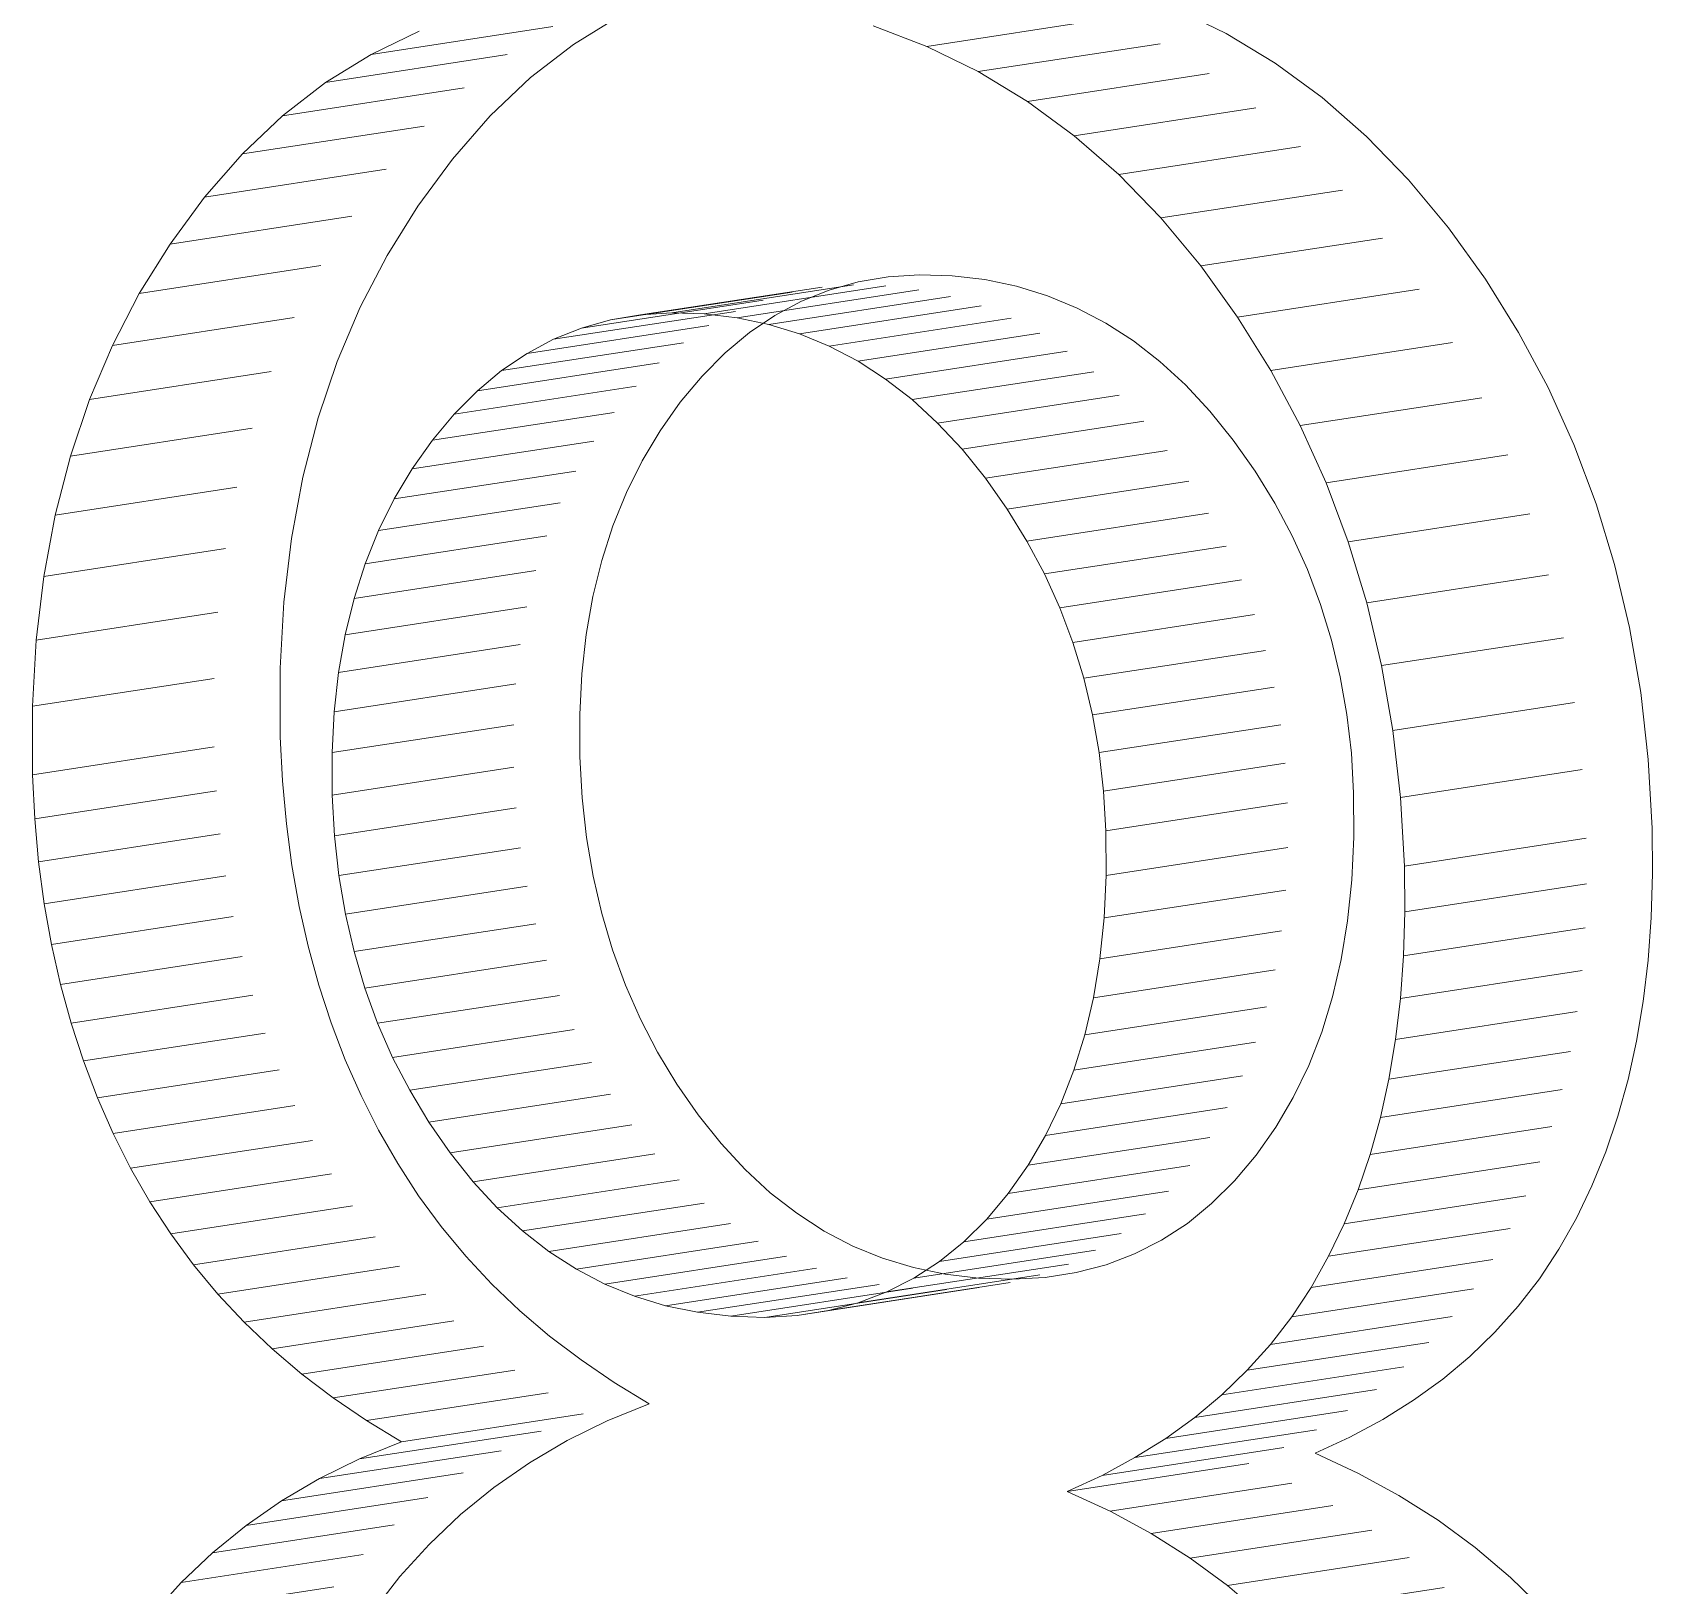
# Model space of a CAD drawing. Extents: x 23 to 417, y 3 to 294.
# Drawn here: x 339.572 to 340.454, y 153.4 to 154.244 of the extents above; entities that cross this region are included whole.
import ezdxf

# ---------------------------------------------------------------- set-up
doc = ezdxf.new("R2010")
doc.units = 0
doc.linetypes.add('DASHED', pattern=[15, 12, -3])
doc.layers.get('0').update_dxf_attribs({"lineweight": 13})

# ---------------------------------------------------------------- blocks, each defined once
blk = doc.blocks.new('BLOCK3535')
at = {"color": 7, "linetype": 'DASHED', "lineweight": 13, "ltscale": 0.006819}
for p, q in [((-25.0171, 43.8042), (-24.7475, 43.8456)), ((-24.4124, 43.8129), (-24.1428, 43.8543)), ((-24.3564, 43.7855), (-24.0868, 43.8269)), ((-25.0666, 43.7736), (-24.797, 43.815)), ((-24.303, 43.7531), (-24.0334, 43.7946)), ((-25.1133, 43.7375), (-24.8437, 43.7789)), ((-24.2521, 43.7158), (-23.9825, 43.7572)), ((-25.1571, 43.6959), (-24.8876, 43.7373)), ((-24.2037, 43.6735), (-23.9341, 43.715)), ((-25.1982, 43.6489), (-24.9286, 43.6903)), ((-24.1578, 43.6263), (-23.8883, 43.6677)), ((-25.2358, 43.5978), (-24.9662, 43.6392)), ((-24.1145, 43.5741), (-23.8449, 43.6155)), ((-25.2692, 43.544), (-24.9996, 43.5855)), ((-24.7567, 43.5153), (-24.4871, 43.5567)), ((-24.7239, 43.5208), (-24.4544, 43.5622)), ((-24.6899, 43.5231), (-24.4203, 43.5645)), ((-24.6546, 43.522), (-24.385, 43.5634)), ((-24.6189, 43.5178), (-24.3493, 43.5592)), ((-24.0744, 43.5183), (-23.8048, 43.5597)), ((-24.7882, 43.5064), (-24.5186, 43.5478)), ((-24.5843, 43.5105), (-24.3147, 43.552)), ((-24.5508, 43.5002), (-24.2812, 43.5417)), ((-25.2984, 43.4877), (-25.0288, 43.5291)), ((-24.8473, 43.4789), (-24.5778, 43.5203)), ((-24.8184, 43.4943), (-24.5488, 43.5357)), ((-24.5185, 43.4869), (-24.2489, 43.5283)), ((-24.4873, 43.4705), (-24.2177, 43.512)), ((-24.875, 43.4602), (-24.6054, 43.5016)), ((-24.4573, 43.4511), (-24.1877, 43.4925)), ((-24.0383, 43.4604), (-23.7688, 43.5018)), ((-25.3234, 43.4288), (-25.0538, 43.4702)), ((-24.9014, 43.4382), (-24.6318, 43.4796)), ((-24.4284, 43.4287), (-24.1588, 43.4701)), ((-24.9265, 43.4129), (-24.6569, 43.4543)), ((-24.4007, 43.4032), (-24.1311, 43.4446)), ((-24.0062, 43.4004), (-23.7366, 43.4418)), ((-24.9503, 43.3844), (-24.6808, 43.4258)), ((-24.374, 43.3747), (-24.1045, 43.4161)), ((-25.3442, 43.3673), (-25.0746, 43.4087)), ((-24.9723, 43.3533), (-24.7027, 43.3947)), ((-24.3486, 43.3431), (-24.079, 43.3845)), ((-23.9781, 43.3383), (-23.7085, 43.3797)), ((-24.9918, 43.3206), (-24.7222, 43.362)), ((-25.3608, 43.3031), (-25.0912, 43.3445)), ((-24.3249, 43.3095), (-24.0553, 43.3509)), ((-25.0089, 43.2862), (-24.7393, 43.3276)), ((-24.3035, 43.2748), (-24.0339, 43.3162)), ((-23.9539, 43.2741), (-23.6844, 43.3155)), ((-25.0235, 43.2501), (-24.7539, 43.2915)), ((-25.3732, 43.2364), (-25.1036, 43.2778)), ((-24.2845, 43.2391), (-24.0149, 43.2805)), ((-25.0356, 43.2124), (-24.766, 43.2538)), ((-24.2679, 43.2023), (-23.9983, 43.2438)), ((-23.9338, 43.2077), (-23.6642, 43.2492)), ((-25.3814, 43.167), (-25.1119, 43.2084)), ((-25.0453, 43.173), (-24.7757, 43.2144)), ((-24.2536, 43.1645), (-23.984, 43.2059)), ((-25.0525, 43.1319), (-24.7829, 43.1733)), ((-23.9176, 43.1393), (-23.648, 43.1807)), ((-24.2417, 43.1256), (-23.9721, 43.167)), ((-25.3855, 43.0951), (-25.1159, 43.1365)), ((-25.0572, 43.0891), (-24.7877, 43.1305)), ((-24.2321, 43.0857), (-23.9626, 43.1271)), ((-23.9054, 43.0687), (-23.6358, 43.1101)), ((-25.0595, 43.0447), (-24.79, 43.0861)), ((-24.2249, 43.0447), (-23.9554, 43.0861)), ((-25.3853, 43.0205), (-25.1158, 43.0619)), ((-25.0594, 42.9986), (-24.7898, 43.04)), ((-24.2201, 43.0027), (-23.9505, 43.0441)), ((-23.8972, 42.996), (-23.6276, 43.0374)), ((-25.383, 42.9727), (-25.1134, 43.0141)), ((-25.0569, 42.9541), (-24.7873, 42.9956)), ((-24.2176, 42.9596), (-23.9481, 43.001)), ((-25.3788, 42.926), (-25.1092, 42.9674)), ((-23.8929, 42.9212), (-23.6234, 42.9626)), ((-25.0521, 42.9109), (-24.7825, 42.9523)), ((-24.2174, 42.9112), (-23.9478, 42.9526)), ((-25.3727, 42.8804), (-25.1031, 42.9218)), ((-25.045, 42.8689), (-24.7754, 42.9104)), ((-24.2196, 42.8649), (-23.95, 42.9063)), ((-23.8924, 42.8717), (-23.6228, 42.9131)), ((-25.3648, 42.8359), (-25.0952, 42.8774)), ((-25.0356, 42.8282), (-24.766, 42.8696)), ((-24.2241, 42.8205), (-23.9546, 42.8619)), ((-23.8939, 42.8238), (-23.6243, 42.8652)), ((-25.3551, 42.7926), (-25.0855, 42.834)), ((-25.0239, 42.7886), (-24.7543, 42.8301)), ((-24.2311, 42.7781), (-23.9615, 42.8195)), ((-23.8972, 42.7774), (-23.6276, 42.8188)), ((-25.3435, 42.7504), (-25.0739, 42.7918)), ((-25.0099, 42.7503), (-24.7403, 42.7917)), ((-24.2405, 42.7377), (-23.971, 42.7791)), ((-23.9026, 42.7326), (-23.633, 42.7741)), ((-25.33, 42.7093), (-25.0605, 42.7507)), ((-24.9936, 42.7132), (-24.724, 42.7547)), ((-24.2524, 42.6993), (-23.9828, 42.7407)), ((-23.9098, 42.6894), (-23.6402, 42.7308)), ((-25.3147, 42.6693), (-25.0452, 42.7107)), ((-24.975, 42.6774), (-24.7054, 42.7188)), ((-24.2666, 42.6628), (-23.997, 42.7042)), ((-24.9541, 42.6427), (-24.6845, 42.6841)), ((-23.919, 42.6478), (-23.6495, 42.6892)), ((-25.2976, 42.6304), (-25.028, 42.6718)), ((-24.2832, 42.6283), (-24.0137, 42.6697)), ((-24.9309, 42.6093), (-24.6613, 42.6507)), ((-23.9302, 42.6077), (-23.6606, 42.6491)), ((-25.2786, 42.5926), (-25.009, 42.634)), ((-24.3023, 42.5958), (-24.0327, 42.6372)), ((-24.9059, 42.578), (-24.6363, 42.6194)), ((-24.3238, 42.5653), (-24.0542, 42.6067)), ((-23.9433, 42.5691), (-23.6737, 42.6105)), ((-25.2577, 42.5562), (-24.9881, 42.5976)), ((-24.8797, 42.5497), (-24.6101, 42.5911)), ((-24.3472, 42.5374), (-24.0776, 42.5788)), ((-23.9583, 42.5322), (-23.6888, 42.5736)), ((-25.2349, 42.5212), (-24.9654, 42.5626)), ((-24.8523, 42.5244), (-24.5827, 42.5658)), ((-24.3722, 42.5127), (-24.1026, 42.5541)), ((-24.8236, 42.5021), (-24.554, 42.5436)), ((-23.9753, 42.4968), (-23.7058, 42.5382)), ((-25.2103, 42.4877), (-24.9407, 42.5291)), ((-24.7937, 42.4829), (-24.5242, 42.5243)), ((-24.3986, 42.4912), (-24.129, 42.5326)), ((-24.7626, 42.4666), (-24.493, 42.508)), ((-24.456, 42.458), (-24.1864, 42.4994)), ((-24.4266, 42.473), (-24.157, 42.5144)), ((-23.9943, 42.463), (-23.7248, 42.5045)), ((-25.1837, 42.4557), (-24.9141, 42.4971)), ((-24.7303, 42.4534), (-24.4607, 42.4948)), ((-24.6967, 42.4431), (-24.4271, 42.4845)), ((-24.487, 42.4463), (-24.2174, 42.4877)), ((-25.1552, 42.4252), (-24.8856, 42.4666)), ((-24.6619, 42.4359), (-24.3923, 42.4773)), ((-24.6258, 42.4316), (-24.3562, 42.4731)), ((-24.5888, 42.4304), (-24.3193, 42.4719)), ((-24.5534, 42.4325), (-24.2838, 42.4739)), ((-24.5194, 42.4378), (-24.2499, 42.4792)), ((-24.0155, 42.4311), (-23.7459, 42.4725)), ((-25.1248, 42.3962), (-24.8552, 42.4376)), ((-24.0387, 42.401), (-23.7691, 42.4425)), ((-25.0924, 42.3687), (-24.8229, 42.4101)), ((-24.0639, 42.3728), (-23.7944, 42.4142)), ((-25.0582, 42.3427), (-24.7886, 42.3841)), ((-24.0913, 42.3463), (-23.8218, 42.3877)), ((-25.0221, 42.3181), (-24.7525, 42.3595)), ((-24.1208, 42.3216), (-23.8512, 42.3631)), ((-24.1524, 42.2988), (-23.8828, 42.3402)), ((-24.984, 42.2951), (-24.7145, 42.3365)), ((-25.0298, 42.2764), (-24.7602, 42.3178)), ((-24.1861, 42.2778), (-23.9165, 42.3192)), ((-25.0733, 42.255), (-24.8037, 42.2964)), ((-24.2218, 42.2585), (-23.9522, 42.3)), ((-25.1144, 42.2308), (-24.8448, 42.2722)), ((-24.2597, 42.2411), (-23.9901, 42.2826)), ((-24.213, 42.2196), (-23.9434, 42.2611)), ((-25.1531, 42.2039), (-24.8835, 42.2454)), ((-24.1684, 42.1954), (-23.8988, 42.2368)), ((-25.1895, 42.1743), (-24.9199, 42.2158)), ((-24.1259, 42.1684), (-23.8563, 42.2098)), ((-25.2235, 42.142), (-24.954, 42.1834)), ((-24.0854, 42.1386), (-23.8159, 42.1801)), ((-25.2552, 42.1069), (-24.9857, 42.1484)), ((-24.0471, 42.1061), (-23.7775, 42.1475))]:
    blk.add_line(p, q, dxfattribs=at)
at = {"color": 7, "linetype": 'DASHED', "lineweight": 13, "ltscale": 0.001455}
for p, q in [((-24.7475, 43.8456), (-24.797, 43.815)), ((-25.0171, 43.8042), (-25.0666, 43.7736))]:
    blk.add_line(p, q, dxfattribs=at)
at = {"color": 7, "linetype": 'DASHED', "lineweight": 13, "ltscale": 0.001557}
for p, q in [((-24.0868, 43.8269), (-24.1428, 43.8543)), ((-24.3564, 43.7855), (-24.4124, 43.8129))]:
    blk.add_line(p, q, dxfattribs=at)
at = {"color": 7, "linetype": 'DASHED', "lineweight": 13, "ltscale": 0.00145}
blk.add_line((-24.9648, 43.8293), (-25.0171, 43.8042), dxfattribs=at)
at = {"color": 7, "linetype": 'DASHED', "lineweight": 13, "ltscale": 0.001566}
blk.add_line((-24.4124, 43.8129), (-24.4708, 43.8353), dxfattribs=at)
at = {"color": 7, "linetype": 'DASHED', "lineweight": 13, "ltscale": 0.001562}
for p, q in [((-24.0334, 43.7946), (-24.0868, 43.8269)), ((-24.303, 43.7531), (-24.3564, 43.7855)), ((-24.8876, 43.7373), (-24.9286, 43.6903)), ((-25.1571, 43.6959), (-25.1982, 43.6489))]:
    blk.add_line(p, q, dxfattribs=at)
at = {"color": 7, "linetype": 'DASHED', "lineweight": 13, "ltscale": 0.001475}
for p, q in [((-24.797, 43.815), (-24.8437, 43.7789)), ((-25.0666, 43.7736), (-25.1133, 43.7375))]:
    blk.add_line(p, q, dxfattribs=at)
at = {"color": 7, "linetype": 'DASHED', "lineweight": 13, "ltscale": 0.001578}
for p, q in [((-23.9825, 43.7572), (-24.0334, 43.7946)), ((-24.2521, 43.7158), (-24.303, 43.7531))]:
    blk.add_line(p, q, dxfattribs=at)
at = {"color": 7, "linetype": 'DASHED', "lineweight": 13, "ltscale": 0.001511}
for p, q in [((-24.8437, 43.7789), (-24.8876, 43.7373)), ((-25.1133, 43.7375), (-25.1571, 43.6959))]:
    blk.add_line(p, q, dxfattribs=at)
at = {"color": 7, "linetype": 'DASHED', "lineweight": 13, "ltscale": 0.001606}
for p, q in [((-23.9341, 43.715), (-23.9825, 43.7572)), ((-24.2037, 43.6735), (-24.2521, 43.7158))]:
    blk.add_line(p, q, dxfattribs=at)
at = {"color": 7, "linetype": 'DASHED', "lineweight": 13, "ltscale": 0.001646}
for p, q in [((-23.8883, 43.6677), (-23.9341, 43.715)), ((-24.1578, 43.6263), (-24.2037, 43.6735))]:
    blk.add_line(p, q, dxfattribs=at)
at = {"color": 7, "linetype": 'DASHED', "lineweight": 13, "ltscale": 0.001586}
for p, q in [((-24.9286, 43.6903), (-24.9662, 43.6392)), ((-25.1982, 43.6489), (-25.2358, 43.5978)), ((-24.9996, 43.5855), (-25.0288, 43.5291)), ((-25.2692, 43.544), (-25.2984, 43.4877))]:
    blk.add_line(p, q, dxfattribs=at)
at = {"color": 7, "linetype": 'DASHED', "lineweight": 13, "ltscale": 0.001697}
for p, q in [((-23.8449, 43.6155), (-23.8883, 43.6677)), ((-24.1145, 43.5741), (-24.1578, 43.6263)), ((-25.0912, 43.3445), (-25.1036, 43.2778)), ((-25.3608, 43.3031), (-25.3732, 43.2364))]:
    blk.add_line(p, q, dxfattribs=at)
at = {"color": 7, "linetype": 'DASHED', "lineweight": 13, "ltscale": 0.001581}
for p, q in [((-24.9662, 43.6392), (-24.9996, 43.5855)), ((-25.2358, 43.5978), (-25.2692, 43.544))]:
    blk.add_line(p, q, dxfattribs=at)
at = {"color": 7, "linetype": 'DASHED', "lineweight": 13, "ltscale": 0.001717}
for p, q in [((-23.8048, 43.5597), (-23.8449, 43.6155)), ((-24.0744, 43.5183), (-24.1145, 43.5741))]:
    blk.add_line(p, q, dxfattribs=at)
at = {"color": 7, "linetype": 'DASHED', "lineweight": 13, "ltscale": 0.000817585}
for p, q in [((-24.5186, 43.5478), (-24.4871, 43.5567)), ((-24.7882, 43.5064), (-24.7567, 43.5153))]:
    blk.add_line(p, q, dxfattribs=at)
at = {"color": 7, "linetype": 'DASHED', "lineweight": 13, "ltscale": 0.000830802}
for p, q in [((-24.4871, 43.5567), (-24.4544, 43.5622)), ((-24.7567, 43.5153), (-24.7239, 43.5208))]:
    blk.add_line(p, q, dxfattribs=at)
at = {"color": 7, "linetype": 'DASHED', "lineweight": 13, "ltscale": 0.000852686}
for p, q in [((-24.4544, 43.5622), (-24.4203, 43.5645)), ((-24.7239, 43.5208), (-24.6899, 43.5231))]:
    blk.add_line(p, q, dxfattribs=at)
at = {"color": 7, "linetype": 'DASHED', "lineweight": 13, "ltscale": 0.000883425}
for p, q in [((-24.4203, 43.5645), (-24.385, 43.5634)), ((-24.6899, 43.5231), (-24.6546, 43.522))]:
    blk.add_line(p, q, dxfattribs=at)
at = {"color": 7, "linetype": 'DASHED', "lineweight": 13, "ltscale": 0.000899469}
for p, q in [((-24.385, 43.5634), (-24.3493, 43.5592)), ((-24.6546, 43.522), (-24.6189, 43.5178))]:
    blk.add_line(p, q, dxfattribs=at)
at = {"color": 7, "linetype": 'DASHED', "lineweight": 13, "ltscale": 0.000883733}
for p, q in [((-24.3493, 43.5592), (-24.3147, 43.552)), ((-24.6189, 43.5178), (-24.5843, 43.5105))]:
    blk.add_line(p, q, dxfattribs=at)
at = {"color": 7, "linetype": 'DASHED', "lineweight": 13, "ltscale": 0.001705}
for p, q in [((-23.7688, 43.5018), (-23.8048, 43.5597)), ((-24.0383, 43.4604), (-24.0744, 43.5183)), ((-23.7085, 43.3797), (-23.7366, 43.4418)), ((-23.9781, 43.3383), (-24.0062, 43.4004))]:
    blk.add_line(p, q, dxfattribs=at)
at = {"color": 7, "linetype": 'DASHED', "lineweight": 13, "ltscale": 0.000813825}
for p, q in [((-24.5488, 43.5357), (-24.5186, 43.5478)), ((-24.8184, 43.4943), (-24.7882, 43.5064))]:
    blk.add_line(p, q, dxfattribs=at)
at = {"color": 7, "linetype": 'DASHED', "lineweight": 13, "ltscale": 0.000875273}
for p, q in [((-24.3147, 43.552), (-24.2812, 43.5417)), ((-24.5843, 43.5105), (-24.5508, 43.5002))]:
    blk.add_line(p, q, dxfattribs=at)
at = {"color": 7, "linetype": 'DASHED', "lineweight": 13, "ltscale": 0.000873603}
for p, q in [((-24.2812, 43.5417), (-24.2489, 43.5283)), ((-24.5508, 43.5002), (-24.5185, 43.4869))]:
    blk.add_line(p, q, dxfattribs=at)
at = {"color": 7, "linetype": 'DASHED', "lineweight": 13, "ltscale": 0.0016}
for p, q in [((-25.0288, 43.5291), (-25.0538, 43.4702)), ((-25.2984, 43.4877), (-25.3234, 43.4288))]:
    blk.add_line(p, q, dxfattribs=at)
at = {"color": 7, "linetype": 'DASHED', "lineweight": 13, "ltscale": 0.000834873}
for p, q in [((-24.6054, 43.5016), (-24.5778, 43.5203)), ((-24.875, 43.4602), (-24.8473, 43.4789))]:
    blk.add_line(p, q, dxfattribs=at)
at = {"color": 7, "linetype": 'DASHED', "lineweight": 13, "ltscale": 0.0008196}
for p, q in [((-24.5778, 43.5203), (-24.5488, 43.5357)), ((-24.8473, 43.4789), (-24.8184, 43.4943))]:
    blk.add_line(p, q, dxfattribs=at)
at = {"color": 7, "linetype": 'DASHED', "lineweight": 13, "ltscale": 0.00088045}
for p, q in [((-24.2489, 43.5283), (-24.2177, 43.512)), ((-24.5185, 43.4869), (-24.4873, 43.4705))]:
    blk.add_line(p, q, dxfattribs=at)
at = {"color": 7, "linetype": 'DASHED', "lineweight": 13, "ltscale": 0.000893765}
for p, q in [((-24.2177, 43.512), (-24.1877, 43.4925)), ((-24.4873, 43.4705), (-24.4573, 43.4511))]:
    blk.add_line(p, q, dxfattribs=at)
at = {"color": 7, "linetype": 'DASHED', "lineweight": 13, "ltscale": 0.000858501}
for p, q in [((-24.6318, 43.4796), (-24.6054, 43.5016)), ((-24.9014, 43.4382), (-24.875, 43.4602))]:
    blk.add_line(p, q, dxfattribs=at)
at = {"color": 7, "linetype": 'DASHED', "lineweight": 13, "ltscale": 0.000914841}
for p, q in [((-24.1877, 43.4925), (-24.1588, 43.4701)), ((-24.4573, 43.4511), (-24.4284, 43.4287))]:
    blk.add_line(p, q, dxfattribs=at)
at = {"color": 7, "linetype": 'DASHED', "lineweight": 13, "ltscale": 0.001701}
for p, q in [((-23.7366, 43.4418), (-23.7688, 43.5018)), ((-24.0062, 43.4004), (-24.0383, 43.4604))]:
    blk.add_line(p, q, dxfattribs=at)
at = {"color": 7, "linetype": 'DASHED', "lineweight": 13, "ltscale": 0.001624}
for p, q in [((-25.0538, 43.4702), (-25.0746, 43.4087)), ((-25.3234, 43.4288), (-25.3442, 43.3673))]:
    blk.add_line(p, q, dxfattribs=at)
at = {"color": 7, "linetype": 'DASHED', "lineweight": 13, "ltscale": 0.000890806}
for p, q in [((-24.6569, 43.4543), (-24.6318, 43.4796)), ((-24.9265, 43.4129), (-24.9014, 43.4382))]:
    blk.add_line(p, q, dxfattribs=at)
at = {"color": 7, "linetype": 'DASHED', "lineweight": 13, "ltscale": 0.000941761}
for p, q in [((-24.1588, 43.4701), (-24.1311, 43.4446)), ((-24.4284, 43.4287), (-24.4007, 43.4032))]:
    blk.add_line(p, q, dxfattribs=at)
at = {"color": 7, "linetype": 'DASHED', "lineweight": 13, "ltscale": 0.000930061}
for p, q in [((-24.6808, 43.4258), (-24.6569, 43.4543)), ((-24.9503, 43.3844), (-24.9265, 43.4129))]:
    blk.add_line(p, q, dxfattribs=at)
at = {"color": 7, "linetype": 'DASHED', "lineweight": 13, "ltscale": 0.000975366}
for p, q in [((-24.1311, 43.4446), (-24.1045, 43.4161)), ((-24.4007, 43.4032), (-24.374, 43.3747))]:
    blk.add_line(p, q, dxfattribs=at)
at = {"color": 7, "linetype": 'DASHED', "lineweight": 13, "ltscale": 0.000950884}
for p, q in [((-24.7027, 43.3947), (-24.6808, 43.4258)), ((-24.9723, 43.3533), (-24.9503, 43.3844))]:
    blk.add_line(p, q, dxfattribs=at)
at = {"color": 7, "linetype": 'DASHED', "lineweight": 13, "ltscale": 0.001014}
for p, q in [((-24.1045, 43.4161), (-24.079, 43.3845)), ((-24.374, 43.3747), (-24.3486, 43.3431))]:
    blk.add_line(p, q, dxfattribs=at)
at = {"color": 7, "linetype": 'DASHED', "lineweight": 13, "ltscale": 0.001656}
for p, q in [((-25.0746, 43.4087), (-25.0912, 43.3445)), ((-25.3442, 43.3673), (-25.3608, 43.3031))]:
    blk.add_line(p, q, dxfattribs=at)
at = {"color": 7, "linetype": 'DASHED', "lineweight": 13, "ltscale": 0.000952516}
for p, q in [((-24.7222, 43.362), (-24.7027, 43.3947)), ((-24.9918, 43.3206), (-24.9723, 43.3533))]:
    blk.add_line(p, q, dxfattribs=at)
at = {"color": 7, "linetype": 'DASHED', "lineweight": 13, "ltscale": 0.001028}
for p, q in [((-24.079, 43.3845), (-24.0553, 43.3509)), ((-24.3486, 43.3431), (-24.3249, 43.3095))]:
    blk.add_line(p, q, dxfattribs=at)
at = {"color": 7, "linetype": 'DASHED', "lineweight": 13, "ltscale": 0.001715}
for p, q in [((-23.6844, 43.3155), (-23.7085, 43.3797)), ((-23.9539, 43.2741), (-23.9781, 43.3383))]:
    blk.add_line(p, q, dxfattribs=at)
at = {"color": 7, "linetype": 'DASHED', "lineweight": 13, "ltscale": 0.000959582}
for p, q in [((-24.7393, 43.3276), (-24.7222, 43.362)), ((-25.0089, 43.2862), (-24.9918, 43.3206))]:
    blk.add_line(p, q, dxfattribs=at)
at = {"color": 7, "linetype": 'DASHED', "lineweight": 13, "ltscale": 0.001018}
for p, q in [((-24.0553, 43.3509), (-24.0339, 43.3162)), ((-24.3249, 43.3095), (-24.3035, 43.2748))]:
    blk.add_line(p, q, dxfattribs=at)
at = {"color": 7, "linetype": 'DASHED', "lineweight": 13, "ltscale": 0.000972815}
for p, q in [((-24.7539, 43.2915), (-24.7393, 43.3276)), ((-25.0235, 43.2501), (-25.0089, 43.2862))]:
    blk.add_line(p, q, dxfattribs=at)
at = {"color": 7, "linetype": 'DASHED', "lineweight": 13, "ltscale": 0.001011}
for p, q in [((-24.0339, 43.3162), (-24.0149, 43.2805)), ((-24.3035, 43.2748), (-24.2845, 43.2391)), ((-23.9983, 43.2438), (-23.984, 43.2059)), ((-24.2679, 43.2023), (-24.2536, 43.1645)), ((-24.6845, 42.6841), (-24.7054, 42.7188)), ((-24.9541, 42.6427), (-24.975, 42.6774))]:
    blk.add_line(p, q, dxfattribs=at)
at = {"color": 7, "linetype": 'DASHED', "lineweight": 13, "ltscale": 0.001734}
for p, q in [((-23.6642, 43.2492), (-23.6844, 43.3155)), ((-23.9338, 43.2077), (-23.9539, 43.2741))]:
    blk.add_line(p, q, dxfattribs=at)
at = {"color": 7, "linetype": 'DASHED', "lineweight": 13, "ltscale": 0.00099091}
for p, q in [((-24.766, 43.2538), (-24.7539, 43.2915)), ((-25.0356, 43.2124), (-25.0235, 43.2501))]:
    blk.add_line(p, q, dxfattribs=at)
at = {"color": 7, "linetype": 'DASHED', "lineweight": 13, "ltscale": 0.001746}
for p, q in [((-25.1036, 43.2778), (-25.1119, 43.2084)), ((-25.3732, 43.2364), (-25.3814, 43.167))]:
    blk.add_line(p, q, dxfattribs=at)
at = {"color": 7, "linetype": 'DASHED', "lineweight": 13, "ltscale": 0.001009}
for p, q in [((-24.0149, 43.2805), (-23.9983, 43.2438)), ((-24.2845, 43.2391), (-24.2679, 43.2023))]:
    blk.add_line(p, q, dxfattribs=at)
at = {"color": 7, "linetype": 'DASHED', "lineweight": 13, "ltscale": 0.001015}
for p, q in [((-24.7757, 43.2144), (-24.766, 43.2538)), ((-25.0453, 43.173), (-25.0356, 43.2124)), ((-23.9522, 42.3), (-23.9165, 42.3192)), ((-24.2218, 42.2585), (-24.1861, 42.2778))]:
    blk.add_line(p, q, dxfattribs=at)
at = {"color": 7, "linetype": 'DASHED', "lineweight": 13, "ltscale": 0.001759}
for p, q in [((-23.648, 43.1807), (-23.6642, 43.2492)), ((-23.9176, 43.1393), (-23.9338, 43.2077))]:
    blk.add_line(p, q, dxfattribs=at)
at = {"color": 7, "linetype": 'DASHED', "lineweight": 13, "ltscale": 0.001802}
for p, q in [((-25.1119, 43.2084), (-25.1159, 43.1365)), ((-25.3814, 43.167), (-25.3855, 43.0951))]:
    blk.add_line(p, q, dxfattribs=at)
at = {"color": 7, "linetype": 'DASHED', "lineweight": 13, "ltscale": 0.001043}
for p, q in [((-24.7829, 43.1733), (-24.7757, 43.2144)), ((-25.0525, 43.1319), (-25.0453, 43.173)), ((-24.9881, 42.5976), (-24.9654, 42.5626)), ((-25.2577, 42.5562), (-25.2349, 42.5212))]:
    blk.add_line(p, q, dxfattribs=at)
at = {"color": 7, "linetype": 'DASHED', "lineweight": 13, "ltscale": 0.001017}
for p, q in [((-23.984, 43.2059), (-23.9721, 43.167)), ((-24.2536, 43.1645), (-24.2417, 43.1256)), ((-24.6613, 42.6507), (-24.6845, 42.6841)), ((-24.9309, 42.6093), (-24.9541, 42.6427)), ((-23.6737, 42.6105), (-23.6606, 42.6491)), ((-23.9433, 42.5691), (-23.9302, 42.6077))]:
    blk.add_line(p, q, dxfattribs=at)
at = {"color": 7, "linetype": 'DASHED', "lineweight": 13, "ltscale": 0.001076}
for p, q in [((-24.7877, 43.1305), (-24.7829, 43.1733)), ((-25.0572, 43.0891), (-25.0525, 43.1319))]:
    blk.add_line(p, q, dxfattribs=at)
at = {"color": 7, "linetype": 'DASHED', "lineweight": 13, "ltscale": 0.001791}
for p, q in [((-23.6358, 43.1101), (-23.648, 43.1807)), ((-23.9054, 43.0687), (-23.9176, 43.1393))]:
    blk.add_line(p, q, dxfattribs=at)
at = {"color": 7, "linetype": 'DASHED', "lineweight": 13, "ltscale": 0.001027}
for p, q in [((-23.9721, 43.167), (-23.9626, 43.1271)), ((-24.2417, 43.1256), (-24.2321, 43.0857))]:
    blk.add_line(p, q, dxfattribs=at)
at = {"color": 7, "linetype": 'DASHED', "lineweight": 13, "ltscale": 0.001864}
for p, q in [((-25.1159, 43.1365), (-25.1158, 43.0619)), ((-25.3855, 43.0951), (-25.3853, 43.0205))]:
    blk.add_line(p, q, dxfattribs=at)
at = {"color": 7, "linetype": 'DASHED', "lineweight": 13, "ltscale": 0.001112}
for p, q in [((-24.79, 43.0861), (-24.7877, 43.1305)), ((-25.0595, 43.0447), (-25.0572, 43.0891)), ((-24.7525, 42.3595), (-24.7145, 42.3365)), ((-25.0221, 42.3181), (-24.984, 42.2951))]:
    blk.add_line(p, q, dxfattribs=at)
at = {"color": 7, "linetype": 'DASHED', "lineweight": 13, "ltscale": 0.00104}
for p, q in [((-23.9626, 43.1271), (-23.9554, 43.0861)), ((-24.2321, 43.0857), (-24.2249, 43.0447)), ((-24.9654, 42.5626), (-24.9407, 42.5291)), ((-25.2349, 42.5212), (-25.2103, 42.4877)), ((-24.9407, 42.5291), (-24.9141, 42.4971)), ((-25.2103, 42.4877), (-25.1837, 42.4557))]:
    blk.add_line(p, q, dxfattribs=at)
at = {"color": 7, "linetype": 'DASHED', "lineweight": 13, "ltscale": 0.001829}
for p, q in [((-23.6276, 43.0374), (-23.6358, 43.1101)), ((-23.8972, 42.996), (-23.9054, 43.0687))]:
    blk.add_line(p, q, dxfattribs=at)
at = {"color": 7, "linetype": 'DASHED', "lineweight": 13, "ltscale": 0.001153}
for p, q in [((-24.7898, 43.04), (-24.79, 43.0861)), ((-25.0594, 42.9986), (-25.0595, 43.0447))]:
    blk.add_line(p, q, dxfattribs=at)
at = {"color": 7, "linetype": 'DASHED', "lineweight": 13, "ltscale": 0.001058}
for p, q in [((-23.9554, 43.0861), (-23.9505, 43.0441)), ((-24.2249, 43.0447), (-24.2201, 43.0027))]:
    blk.add_line(p, q, dxfattribs=at)
at = {"color": 7, "linetype": 'DASHED', "lineweight": 13, "ltscale": 0.001197}
for p, q in [((-25.1158, 43.0619), (-25.1134, 43.0141)), ((-25.3853, 43.0205), (-25.383, 42.9727))]:
    blk.add_line(p, q, dxfattribs=at)
at = {"color": 7, "linetype": 'DASHED', "lineweight": 13, "ltscale": 0.001113}
for p, q in [((-24.7873, 42.9956), (-24.7898, 43.04)), ((-25.0569, 42.9541), (-25.0594, 42.9986))]:
    blk.add_line(p, q, dxfattribs=at)
at = {"color": 7, "linetype": 'DASHED', "lineweight": 13, "ltscale": 0.001079}
for p, q in [((-23.9505, 43.0441), (-23.9481, 43.001)), ((-24.2201, 43.0027), (-24.2176, 42.9596))]:
    blk.add_line(p, q, dxfattribs=at)
at = {"color": 7, "linetype": 'DASHED', "lineweight": 13, "ltscale": 0.001873}
for p, q in [((-23.6234, 42.9626), (-23.6276, 43.0374)), ((-23.8929, 42.9212), (-23.8972, 42.996))]:
    blk.add_line(p, q, dxfattribs=at)
at = {"color": 7, "linetype": 'DASHED', "lineweight": 13, "ltscale": 0.001172}
for p, q in [((-25.1134, 43.0141), (-25.1092, 42.9674)), ((-25.383, 42.9727), (-25.3788, 42.926))]:
    blk.add_line(p, q, dxfattribs=at)
at = {"color": 7, "linetype": 'DASHED', "lineweight": 13, "ltscale": 0.001087}
for p, q in [((-24.7825, 42.9523), (-24.7873, 42.9956)), ((-25.0521, 42.9109), (-25.0569, 42.9541))]:
    blk.add_line(p, q, dxfattribs=at)
at = {"color": 7, "linetype": 'DASHED', "lineweight": 13, "ltscale": 0.001208}
for p, q in [((-23.9481, 43.001), (-23.9478, 42.9526)), ((-24.2176, 42.9596), (-24.2174, 42.9112))]:
    blk.add_line(p, q, dxfattribs=at)
at = {"color": 7, "linetype": 'DASHED', "lineweight": 13, "ltscale": 0.00115}
for p, q in [((-25.1092, 42.9674), (-25.1031, 42.9218)), ((-25.3788, 42.926), (-25.3727, 42.8804))]:
    blk.add_line(p, q, dxfattribs=at)
at = {"color": 7, "linetype": 'DASHED', "lineweight": 13, "ltscale": 0.001237}
for p, q in [((-23.6228, 42.9131), (-23.6234, 42.9626)), ((-23.8924, 42.8717), (-23.8929, 42.9212))]:
    blk.add_line(p, q, dxfattribs=at)
at = {"color": 7, "linetype": 'DASHED', "lineweight": 13, "ltscale": 0.001065}
for p, q in [((-24.7754, 42.9104), (-24.7825, 42.9523)), ((-25.045, 42.8689), (-25.0521, 42.9109))]:
    blk.add_line(p, q, dxfattribs=at)
at = {"color": 7, "linetype": 'DASHED', "lineweight": 13, "ltscale": 0.00116}
for p, q in [((-23.9478, 42.9526), (-23.95, 42.9063)), ((-24.2174, 42.9112), (-24.2196, 42.8649))]:
    blk.add_line(p, q, dxfattribs=at)
at = {"color": 7, "linetype": 'DASHED', "lineweight": 13, "ltscale": 0.001129}
for p, q in [((-25.1031, 42.9218), (-25.0952, 42.8774)), ((-25.3727, 42.8804), (-25.3648, 42.8359))]:
    blk.add_line(p, q, dxfattribs=at)
at = {"color": 7, "linetype": 'DASHED', "lineweight": 13, "ltscale": 0.001046}
for p, q in [((-24.766, 42.8696), (-24.7754, 42.9104)), ((-25.0356, 42.8282), (-25.045, 42.8689))]:
    blk.add_line(p, q, dxfattribs=at)
at = {"color": 7, "linetype": 'DASHED', "lineweight": 13, "ltscale": 0.001115}
for p, q in [((-23.95, 42.9063), (-23.9546, 42.8619)), ((-24.2196, 42.8649), (-24.2241, 42.8205))]:
    blk.add_line(p, q, dxfattribs=at)
at = {"color": 7, "linetype": 'DASHED', "lineweight": 13, "ltscale": 0.001199}
for p, q in [((-23.6243, 42.8652), (-23.6228, 42.9131)), ((-23.8939, 42.8238), (-23.8924, 42.8717))]:
    blk.add_line(p, q, dxfattribs=at)
at = {"color": 7, "linetype": 'DASHED', "lineweight": 13, "ltscale": 0.001111}
for p, q in [((-25.0952, 42.8774), (-25.0855, 42.834)), ((-25.3648, 42.8359), (-25.3551, 42.7926))]:
    blk.add_line(p, q, dxfattribs=at)
at = {"color": 7, "linetype": 'DASHED', "lineweight": 13, "ltscale": 0.001031}
for p, q in [((-24.7543, 42.8301), (-24.766, 42.8696)), ((-25.0239, 42.7886), (-25.0356, 42.8282))]:
    blk.add_line(p, q, dxfattribs=at)
at = {"color": 7, "linetype": 'DASHED', "lineweight": 13, "ltscale": 0.001074}
for p, q in [((-23.9546, 42.8619), (-23.9615, 42.8195)), ((-24.2241, 42.8205), (-24.2311, 42.7781))]:
    blk.add_line(p, q, dxfattribs=at)
at = {"color": 7, "linetype": 'DASHED', "lineweight": 13, "ltscale": 0.001162}
for p, q in [((-23.6276, 42.8188), (-23.6243, 42.8652)), ((-23.8972, 42.7774), (-23.8939, 42.8238))]:
    blk.add_line(p, q, dxfattribs=at)
at = {"color": 7, "linetype": 'DASHED', "lineweight": 13, "ltscale": 0.001095}
for p, q in [((-25.0855, 42.834), (-25.0739, 42.7918)), ((-25.3551, 42.7926), (-25.3435, 42.7504))]:
    blk.add_line(p, q, dxfattribs=at)
at = {"color": 7, "linetype": 'DASHED', "lineweight": 13, "ltscale": 0.00102}
for p, q in [((-24.7403, 42.7917), (-24.7543, 42.8301)), ((-25.0099, 42.7503), (-25.0239, 42.7886))]:
    blk.add_line(p, q, dxfattribs=at)
at = {"color": 7, "linetype": 'DASHED', "lineweight": 13, "ltscale": 0.001037}
for p, q in [((-23.9615, 42.8195), (-23.971, 42.7791)), ((-24.2311, 42.7781), (-24.2405, 42.7377))]:
    blk.add_line(p, q, dxfattribs=at)
at = {"color": 7, "linetype": 'DASHED', "lineweight": 13, "ltscale": 0.001128}
for p, q in [((-23.633, 42.7741), (-23.6276, 42.8188)), ((-23.9026, 42.7326), (-23.8972, 42.7774))]:
    blk.add_line(p, q, dxfattribs=at)
at = {"color": 7, "linetype": 'DASHED', "lineweight": 13, "ltscale": 0.001081}
for p, q in [((-25.0739, 42.7918), (-25.0605, 42.7507)), ((-25.3435, 42.7504), (-25.33, 42.7093))]:
    blk.add_line(p, q, dxfattribs=at)
at = {"color": 7, "linetype": 'DASHED', "lineweight": 13, "ltscale": 0.001013}
for p, q in [((-24.724, 42.7547), (-24.7403, 42.7917)), ((-24.9936, 42.7132), (-25.0099, 42.7503))]:
    blk.add_line(p, q, dxfattribs=at)
at = {"color": 7, "linetype": 'DASHED', "lineweight": 13, "ltscale": 0.001005}
for p, q in [((-23.971, 42.7791), (-23.9828, 42.7407)), ((-24.2405, 42.7377), (-24.2524, 42.6993))]:
    blk.add_line(p, q, dxfattribs=at)
at = {"color": 7, "linetype": 'DASHED', "lineweight": 13, "ltscale": 0.001096}
for p, q in [((-23.6402, 42.7308), (-23.633, 42.7741)), ((-23.9098, 42.6894), (-23.9026, 42.7326))]:
    blk.add_line(p, q, dxfattribs=at)
at = {"color": 7, "linetype": 'DASHED', "lineweight": 13, "ltscale": 0.001071}
for p, q in [((-25.0605, 42.7507), (-25.0452, 42.7107)), ((-25.33, 42.7093), (-25.3147, 42.6693))]:
    blk.add_line(p, q, dxfattribs=at)
at = {"color": 7, "linetype": 'DASHED', "lineweight": 13, "ltscale": 0.00101}
for p, q in [((-24.7054, 42.7188), (-24.724, 42.7547)), ((-24.975, 42.6774), (-24.9936, 42.7132))]:
    blk.add_line(p, q, dxfattribs=at)
at = {"color": 7, "linetype": 'DASHED', "lineweight": 13, "ltscale": 0.000978539}
for p, q in [((-23.9828, 42.7407), (-23.997, 42.7042)), ((-24.2524, 42.6993), (-24.2666, 42.6628))]:
    blk.add_line(p, q, dxfattribs=at)
at = {"color": 7, "linetype": 'DASHED', "lineweight": 13, "ltscale": 0.001067}
for p, q in [((-23.6495, 42.6892), (-23.6402, 42.7308)), ((-23.919, 42.6478), (-23.9098, 42.6894))]:
    blk.add_line(p, q, dxfattribs=at)
at = {"color": 7, "linetype": 'DASHED', "lineweight": 13, "ltscale": 0.001062}
for p, q in [((-25.0452, 42.7107), (-25.028, 42.6718)), ((-25.3147, 42.6693), (-25.2976, 42.6304))]:
    blk.add_line(p, q, dxfattribs=at)
at = {"color": 7, "linetype": 'DASHED', "lineweight": 13, "ltscale": 0.000957252}
for p, q in [((-23.997, 42.7042), (-24.0137, 42.6697)), ((-24.2666, 42.6628), (-24.2832, 42.6283))]:
    blk.add_line(p, q, dxfattribs=at)
at = {"color": 7, "linetype": 'DASHED', "lineweight": 13, "ltscale": 0.001041}
for p, q in [((-23.6606, 42.6491), (-23.6495, 42.6892)), ((-23.9302, 42.6077), (-23.919, 42.6478))]:
    blk.add_line(p, q, dxfattribs=at)
at = {"color": 7, "linetype": 'DASHED', "lineweight": 13, "ltscale": 0.001057}
for p, q in [((-25.028, 42.6718), (-25.009, 42.634)), ((-25.2976, 42.6304), (-25.2786, 42.5926))]:
    blk.add_line(p, q, dxfattribs=at)
at = {"color": 7, "linetype": 'DASHED', "lineweight": 13, "ltscale": 0.000942208}
for p, q in [((-24.0137, 42.6697), (-24.0327, 42.6372)), ((-24.2832, 42.6283), (-24.3023, 42.5958))]:
    blk.add_line(p, q, dxfattribs=at)
at = {"color": 7, "linetype": 'DASHED', "lineweight": 13, "ltscale": 0.001001}
for p, q in [((-24.6363, 42.6194), (-24.6613, 42.6507)), ((-24.9059, 42.578), (-24.9309, 42.6093))]:
    blk.add_line(p, q, dxfattribs=at)
at = {"color": 7, "linetype": 'DASHED', "lineweight": 13, "ltscale": 0.00105}
for p, q in [((-25.009, 42.634), (-24.9881, 42.5976)), ((-25.2786, 42.5926), (-25.2577, 42.5562))]:
    blk.add_line(p, q, dxfattribs=at)
at = {"color": 7, "linetype": 'DASHED', "lineweight": 13, "ltscale": 0.000933153}
for p, q in [((-24.0327, 42.6372), (-24.0542, 42.6067)), ((-24.3023, 42.5958), (-24.3238, 42.5653))]:
    blk.add_line(p, q, dxfattribs=at)
at = {"color": 7, "linetype": 'DASHED', "lineweight": 13, "ltscale": 0.000964202}
for p, q in [((-24.6101, 42.5911), (-24.6363, 42.6194)), ((-24.8797, 42.5497), (-24.9059, 42.578))]:
    blk.add_line(p, q, dxfattribs=at)
at = {"color": 7, "linetype": 'DASHED', "lineweight": 13, "ltscale": 0.000911367}
for p, q in [((-24.0542, 42.6067), (-24.0776, 42.5788)), ((-24.3238, 42.5653), (-24.3472, 42.5374))]:
    blk.add_line(p, q, dxfattribs=at)
at = {"color": 7, "linetype": 'DASHED', "lineweight": 13, "ltscale": 0.00099804}
for p, q in [((-23.6888, 42.5736), (-23.6737, 42.6105)), ((-23.9583, 42.5322), (-23.9433, 42.5691))]:
    blk.add_line(p, q, dxfattribs=at)
at = {"color": 7, "linetype": 'DASHED', "lineweight": 13, "ltscale": 0.00093259}
for p, q in [((-24.5827, 42.5658), (-24.6101, 42.5911)), ((-24.8523, 42.5244), (-24.8797, 42.5497))]:
    blk.add_line(p, q, dxfattribs=at)
at = {"color": 7, "linetype": 'DASHED', "lineweight": 13, "ltscale": 0.000877463}
for p, q in [((-24.0776, 42.5788), (-24.1026, 42.5541)), ((-24.3472, 42.5374), (-24.3722, 42.5127))]:
    blk.add_line(p, q, dxfattribs=at)
at = {"color": 7, "linetype": 'DASHED', "lineweight": 13, "ltscale": 0.000981693}
for p, q in [((-23.7058, 42.5382), (-23.6888, 42.5736)), ((-23.9753, 42.4968), (-23.9583, 42.5322))]:
    blk.add_line(p, q, dxfattribs=at)
at = {"color": 7, "linetype": 'DASHED', "lineweight": 13, "ltscale": 0.000907735}
for p, q in [((-24.554, 42.5436), (-24.5827, 42.5658)), ((-24.8236, 42.5021), (-24.8523, 42.5244))]:
    blk.add_line(p, q, dxfattribs=at)
at = {"color": 7, "linetype": 'DASHED', "lineweight": 13, "ltscale": 0.000851199}
for p, q in [((-24.1026, 42.5541), (-24.129, 42.5326)), ((-24.3722, 42.5127), (-24.3986, 42.4912))]:
    blk.add_line(p, q, dxfattribs=at)
at = {"color": 7, "linetype": 'DASHED', "lineweight": 13, "ltscale": 0.000889091}
for p, q in [((-24.5242, 42.5243), (-24.554, 42.5436)), ((-24.7937, 42.4829), (-24.8236, 42.5021))]:
    blk.add_line(p, q, dxfattribs=at)
at = {"color": 7, "linetype": 'DASHED', "lineweight": 13, "ltscale": 0.000967631}
for p, q in [((-23.7248, 42.5045), (-23.7058, 42.5382)), ((-23.9943, 42.463), (-23.9753, 42.4968))]:
    blk.add_line(p, q, dxfattribs=at)
at = {"color": 7, "linetype": 'DASHED', "lineweight": 13, "ltscale": 0.000877869}
for p, q in [((-24.493, 42.508), (-24.5242, 42.5243)), ((-24.7626, 42.4666), (-24.7937, 42.4829))]:
    blk.add_line(p, q, dxfattribs=at)
at = {"color": 7, "linetype": 'DASHED', "lineweight": 13, "ltscale": 0.00083411}
for p, q in [((-24.129, 42.5326), (-24.157, 42.5144)), ((-24.3986, 42.4912), (-24.4266, 42.473))]:
    blk.add_line(p, q, dxfattribs=at)
at = {"color": 7, "linetype": 'DASHED', "lineweight": 13, "ltscale": 0.000874188}
for p, q in [((-24.4607, 42.4948), (-24.493, 42.508)), ((-24.7303, 42.4534), (-24.7626, 42.4666))]:
    blk.add_line(p, q, dxfattribs=at)
at = {"color": 7, "linetype": 'DASHED', "lineweight": 13, "ltscale": 0.000827689}
for p, q in [((-24.1864, 42.4994), (-24.2174, 42.4877)), ((-24.456, 42.458), (-24.487, 42.4463))]:
    blk.add_line(p, q, dxfattribs=at)
at = {"color": 7, "linetype": 'DASHED', "lineweight": 13, "ltscale": 0.000826127}
for p, q in [((-24.157, 42.5144), (-24.1864, 42.4994)), ((-24.4266, 42.473), (-24.456, 42.458))]:
    blk.add_line(p, q, dxfattribs=at)
at = {"color": 7, "linetype": 'DASHED', "lineweight": 13, "ltscale": 0.000956492}
for p, q in [((-23.7459, 42.4725), (-23.7248, 42.5045)), ((-24.0155, 42.4311), (-23.9943, 42.463))]:
    blk.add_line(p, q, dxfattribs=at)
at = {"color": 7, "linetype": 'DASHED', "lineweight": 13, "ltscale": 0.001044}
for p, q in [((-24.9141, 42.4971), (-24.8856, 42.4666)), ((-25.1837, 42.4557), (-25.1552, 42.4252))]:
    blk.add_line(p, q, dxfattribs=at)
at = {"color": 7, "linetype": 'DASHED', "lineweight": 13, "ltscale": 0.000877792}
for p, q in [((-24.4271, 42.4845), (-24.4607, 42.4948)), ((-24.6967, 42.4431), (-24.7303, 42.4534))]:
    blk.add_line(p, q, dxfattribs=at)
at = {"color": 7, "linetype": 'DASHED', "lineweight": 13, "ltscale": 0.000888852}
for p, q in [((-24.3923, 42.4773), (-24.4271, 42.4845)), ((-24.6619, 42.4359), (-24.6967, 42.4431))]:
    blk.add_line(p, q, dxfattribs=at)
at = {"color": 7, "linetype": 'DASHED', "lineweight": 13, "ltscale": 0.000838806}
for p, q in [((-24.2174, 42.4877), (-24.2499, 42.4792)), ((-24.487, 42.4463), (-24.5194, 42.4378))]:
    blk.add_line(p, q, dxfattribs=at)
at = {"color": 7, "linetype": 'DASHED', "lineweight": 13, "ltscale": 0.001051}
for p, q in [((-24.8856, 42.4666), (-24.8552, 42.4376)), ((-25.1552, 42.4252), (-25.1248, 42.3962))]:
    blk.add_line(p, q, dxfattribs=at)
at = {"color": 7, "linetype": 'DASHED', "lineweight": 13, "ltscale": 0.000907306}
for p, q in [((-24.3562, 42.4731), (-24.3923, 42.4773)), ((-24.6258, 42.4316), (-24.6619, 42.4359))]:
    blk.add_line(p, q, dxfattribs=at)
at = {"color": 7, "linetype": 'DASHED', "lineweight": 13, "ltscale": 0.000924658}
for p, q in [((-24.3193, 42.4719), (-24.3562, 42.4731)), ((-24.5888, 42.4304), (-24.6258, 42.4316))]:
    blk.add_line(p, q, dxfattribs=at)
at = {"color": 7, "linetype": 'DASHED', "lineweight": 13, "ltscale": 0.000887858}
for p, q in [((-24.2838, 42.4739), (-24.3193, 42.4719)), ((-24.5534, 42.4325), (-24.5888, 42.4304))]:
    blk.add_line(p, q, dxfattribs=at)
at = {"color": 7, "linetype": 'DASHED', "lineweight": 13, "ltscale": 0.000859323}
for p, q in [((-24.2499, 42.4792), (-24.2838, 42.4739)), ((-24.5194, 42.4378), (-24.5534, 42.4325))]:
    blk.add_line(p, q, dxfattribs=at)
at = {"color": 7, "linetype": 'DASHED', "lineweight": 13, "ltscale": 0.000949856}
for p, q in [((-23.7691, 42.4425), (-23.7459, 42.4725)), ((-24.0387, 42.401), (-24.0155, 42.4311))]:
    blk.add_line(p, q, dxfattribs=at)
at = {"color": 7, "linetype": 'DASHED', "lineweight": 13, "ltscale": 0.001061}
for p, q in [((-24.8552, 42.4376), (-24.8229, 42.4101)), ((-25.1248, 42.3962), (-25.0924, 42.3687))]:
    blk.add_line(p, q, dxfattribs=at)
at = {"color": 7, "linetype": 'DASHED', "lineweight": 13, "ltscale": 0.00094855}
for p, q in [((-23.7944, 42.4142), (-23.7691, 42.4425)), ((-24.0639, 42.3728), (-24.0387, 42.401))]:
    blk.add_line(p, q, dxfattribs=at)
at = {"color": 7, "linetype": 'DASHED', "lineweight": 13, "ltscale": 0.001075}
for p, q in [((-24.8229, 42.4101), (-24.7886, 42.3841)), ((-25.0924, 42.3687), (-25.0582, 42.3427))]:
    blk.add_line(p, q, dxfattribs=at)
at = {"color": 7, "linetype": 'DASHED', "lineweight": 13, "ltscale": 0.000952175}
for p, q in [((-23.8218, 42.3877), (-23.7944, 42.4142)), ((-24.0913, 42.3463), (-24.0639, 42.3728))]:
    blk.add_line(p, q, dxfattribs=at)
at = {"color": 7, "linetype": 'DASHED', "lineweight": 13, "ltscale": 0.001092}
for p, q in [((-24.7886, 42.3841), (-24.7525, 42.3595)), ((-25.0582, 42.3427), (-25.0221, 42.3181))]:
    blk.add_line(p, q, dxfattribs=at)
at = {"color": 7, "linetype": 'DASHED', "lineweight": 13, "ltscale": 0.000960822}
for p, q in [((-23.8512, 42.3631), (-23.8218, 42.3877)), ((-24.1208, 42.3216), (-24.0913, 42.3463))]:
    blk.add_line(p, q, dxfattribs=at)
at = {"color": 7, "linetype": 'DASHED', "lineweight": 13, "ltscale": 0.000974231}
for p, q in [((-23.8828, 42.3402), (-23.8512, 42.3631)), ((-24.1524, 42.2988), (-24.1208, 42.3216))]:
    blk.add_line(p, q, dxfattribs=at)
at = {"color": 7, "linetype": 'DASHED', "lineweight": 13, "ltscale": 0.000992363}
for p, q in [((-23.9165, 42.3192), (-23.8828, 42.3402)), ((-24.1861, 42.2778), (-24.1524, 42.2988))]:
    blk.add_line(p, q, dxfattribs=at)
at = {"color": 7, "linetype": 'DASHED', "lineweight": 13, "ltscale": 0.001236}
for p, q in [((-24.7145, 42.3365), (-24.7602, 42.3178)), ((-24.984, 42.2951), (-25.0298, 42.2764))]:
    blk.add_line(p, q, dxfattribs=at)
at = {"color": 7, "linetype": 'DASHED', "lineweight": 13, "ltscale": 0.001211}
for p, q in [((-24.7602, 42.3178), (-24.8037, 42.2964)), ((-25.0298, 42.2764), (-25.0733, 42.255))]:
    blk.add_line(p, q, dxfattribs=at)
at = {"color": 7, "linetype": 'DASHED', "lineweight": 13, "ltscale": 0.001192}
for p, q in [((-24.8037, 42.2964), (-24.8448, 42.2722)), ((-25.0733, 42.255), (-25.1144, 42.2308))]:
    blk.add_line(p, q, dxfattribs=at)
at = {"color": 7, "linetype": 'DASHED', "lineweight": 13, "ltscale": 0.001042}
for p, q in [((-23.9901, 42.2826), (-23.9522, 42.3)), ((-24.2597, 42.2411), (-24.2218, 42.2585))]:
    blk.add_line(p, q, dxfattribs=at)
at = {"color": 7, "linetype": 'DASHED', "lineweight": 13, "ltscale": 0.001179}
for p, q in [((-24.8448, 42.2722), (-24.8835, 42.2454)), ((-25.1144, 42.2308), (-25.1531, 42.2039))]:
    blk.add_line(p, q, dxfattribs=at)
at = {"color": 7, "linetype": 'DASHED', "lineweight": 13, "ltscale": 0.001285}
for p, q in [((-23.9434, 42.2611), (-23.9901, 42.2826)), ((-24.213, 42.2196), (-24.2597, 42.2411))]:
    blk.add_line(p, q, dxfattribs=at)
at = {"color": 7, "linetype": 'DASHED', "lineweight": 13, "ltscale": 0.001269}
for p, q in [((-23.8988, 42.2368), (-23.9434, 42.2611)), ((-24.1684, 42.1954), (-24.213, 42.2196))]:
    blk.add_line(p, q, dxfattribs=at)
at = {"color": 7, "linetype": 'DASHED', "lineweight": 13, "ltscale": 0.001173}
for p, q in [((-24.8835, 42.2454), (-24.9199, 42.2158)), ((-25.1531, 42.2039), (-25.1895, 42.1743))]:
    blk.add_line(p, q, dxfattribs=at)
at = {"color": 7, "linetype": 'DASHED', "lineweight": 13, "ltscale": 0.001259}
for p, q in [((-23.8563, 42.2098), (-23.8988, 42.2368)), ((-24.1259, 42.1684), (-24.1684, 42.1954))]:
    blk.add_line(p, q, dxfattribs=at)
at = {"color": 7, "linetype": 'DASHED', "lineweight": 13, "ltscale": 0.001174}
for p, q in [((-24.9199, 42.2158), (-24.954, 42.1834)), ((-25.1895, 42.1743), (-25.2235, 42.142))]:
    blk.add_line(p, q, dxfattribs=at)
at = {"color": 7, "linetype": 'DASHED', "lineweight": 13, "ltscale": 0.001255}
for p, q in [((-23.8159, 42.1801), (-23.8563, 42.2098)), ((-24.0854, 42.1386), (-24.1259, 42.1684))]:
    blk.add_line(p, q, dxfattribs=at)
at = {"color": 7, "linetype": 'DASHED', "lineweight": 13, "ltscale": 0.001182}
for p, q in [((-24.954, 42.1834), (-24.9857, 42.1484)), ((-25.2235, 42.142), (-25.2552, 42.1069))]:
    blk.add_line(p, q, dxfattribs=at)
at = {"color": 7, "linetype": 'DASHED', "lineweight": 13, "ltscale": 0.001257}
for p, q in [((-23.7775, 42.1475), (-23.8159, 42.1801)), ((-24.0471, 42.1061), (-24.0854, 42.1386))]:
    blk.add_line(p, q, dxfattribs=at)
at = {"color": 7, "linetype": 'DASHED', "lineweight": 13, "ltscale": 0.001196}
blk.add_line((-24.9857, 42.1484), (-25.015, 42.1106), dxfattribs=at)
at = {"color": 7, "linetype": 'DASHED', "lineweight": 13, "ltscale": 0.001265}
blk.add_line((-23.7412, 42.1123), (-23.7775, 42.1475), dxfattribs=at)

msp = doc.modelspace()

# ---------------------------------------------------------------- block references
at = {"lineweight": 0, "xscale": 0.5, "yscale": 0.5, "zscale": 0.5}
msp.add_blockref('BLOCK3535', (352.26516, 132.33025), dxfattribs=at)

doc.saveas('drawing.dxf')
